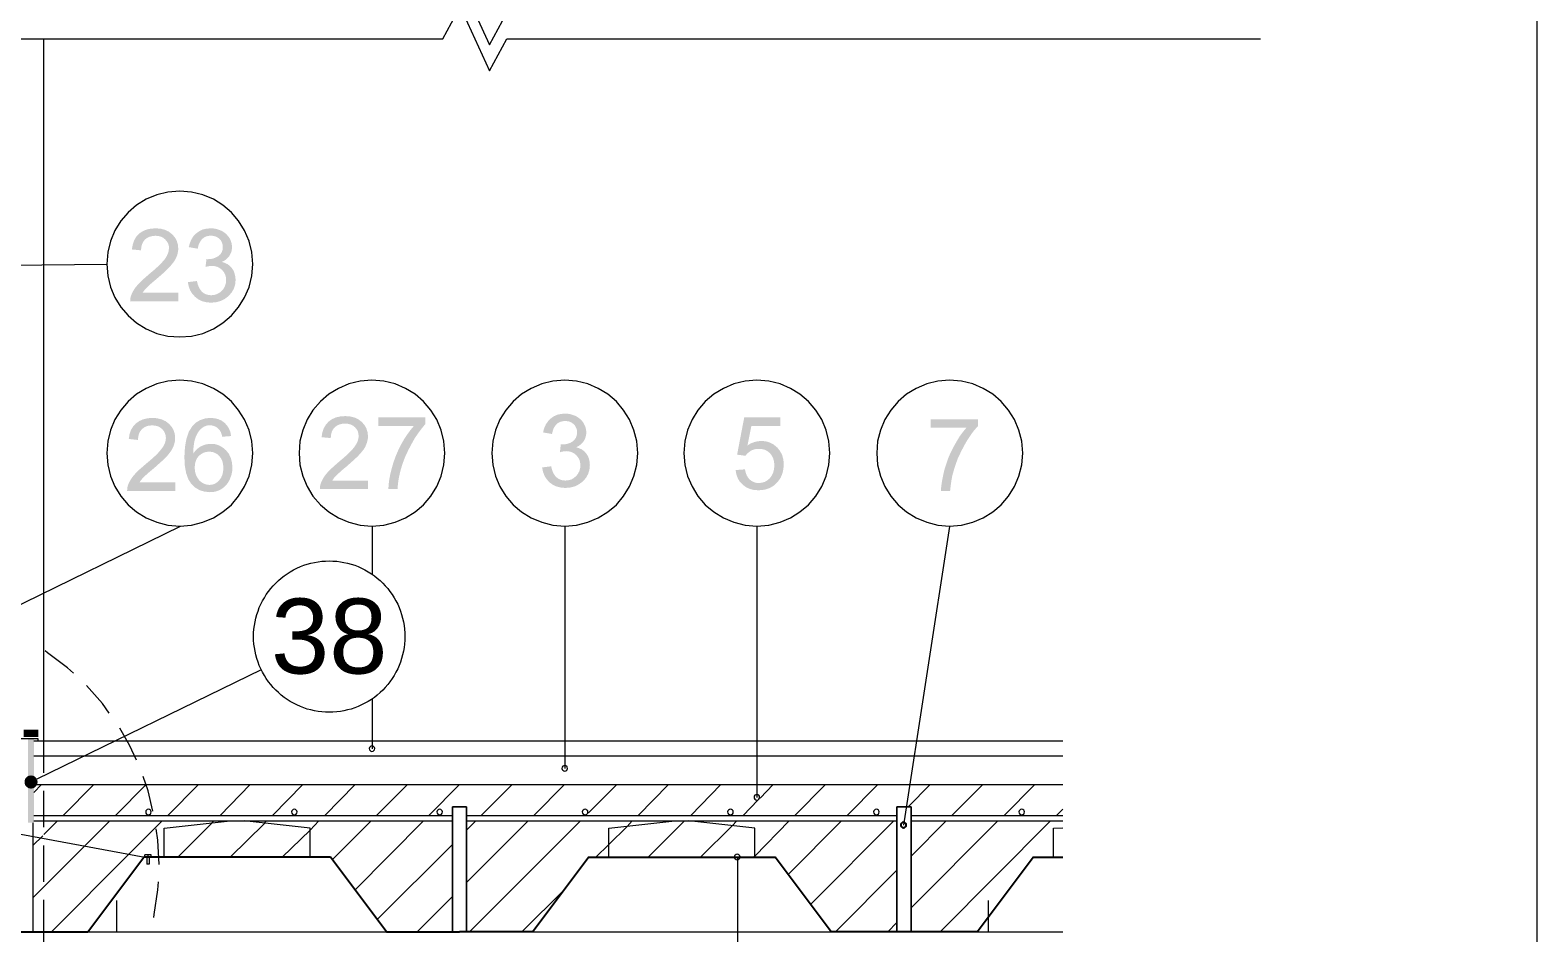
# Model space of a CAD drawing. Header units: millimetres. Extents: x 0 to 5940, y 0 to 8400.
# Drawn here: x 4904 to 5940, y 6661 to 7282 of the extents above; entities that cross this region are included whole.
import ezdxf

# ---------------------------------------------------------------- set-up
doc = ezdxf.new("R2010")
doc.units = ezdxf.units.MM
doc.header["$LTSCALE"] = 20
for name, color, linetype in [('0-MARCO-A3', 8, 'Continuous'), ('1-CORTE-LINEAS', 7, 'Continuous'), ('1-CORTE-RELLENOS', 9, 'Continuous'), ('3-TEXTOS', 7, 'Continuous')]:
    doc.layers.add(name, color=color, linetype=linetype)
doc.styles.add('ARIAL', font='arial.ttf')

msp = doc.modelspace()

# ---------------------------------------------------------------- hatches: boundary and pattern name
at = {"layer": '1-CORTE-RELLENOS'}
h = msp.add_hatch(color=7, dxfattribs=at)
h.dxf.hatch_style = 1
h.paths.add_polyline_path([(5006.2, 7101.4), (5006.2, 7095.5), (4973.1, 7095.5), (4973.2, 7096.6), (4973.3, 7097.7), (4973.5, 7098.7), (4973.9, 7099.8), (4974.6, 7101.5), (4975.5, 7103.1), (4976.6, 7104.8), (4977.9, 7106.4), (4979.4, 7108.1), (4981.3, 7109.9), (4983.5, 7111.9), (4985.9, 7114), (4989.7, 7117.2), (4992.8, 7120), (4995.2, 7122.5), (4997, 7124.6), (4998.2, 7126.5), (4999.1, 7128.4), (4999.6, 7130.2), (4999.8, 7132), (4999.7, 7133.7), (4999.2, 7135.3), (4998.3, 7136.8), (4997.2, 7138.1), (4995.8, 7139.2), (4994.2, 7140), (4992.4, 7140.5), (4990.4, 7140.6), (4988.3, 7140.4), (4986.4, 7139.9), (4984.7, 7139.1), (4983.3, 7138), (4982.1, 7136.5), (4981.3, 7134.8), (4980.8, 7132.8), (4980.6, 7130.6), (4974.3, 7131.2), (4974.9, 7134.6), (4975.9, 7137.5), (4977.3, 7139.9), (4979.2, 7142), (4981.5, 7143.6), (4984.2, 7144.8), (4987.2, 7145.5), (4990.6, 7145.7), (4994, 7145.5), (4997, 7144.7), (4999.6, 7143.5), (5001.9, 7141.7), (5003.8, 7139.6), (5005.1, 7137.3), (5005.9, 7134.7), (5006.2, 7131.8), (5006.1, 7130.3), (5005.8, 7128.8), (5005.5, 7127.4), (5004.9, 7125.9), (5004.2, 7124.4), (5003.3, 7122.9), (5002.1, 7121.4), (5000.8, 7119.8), (4999.2, 7118.1), (4997.1, 7116), (4994.5, 7113.7), (4991.4, 7111), (4988.9, 7108.9), (4986.8, 7107.1), (4985.3, 7105.7), (4984.3, 7104.7), (4983.5, 7103.9), (4982.9, 7103.1), (4982.2, 7102.2), (4981.7, 7101.4)])
h = msp.add_hatch(color=7, dxfattribs=at)
h.dxf.hatch_style = 1
h.paths.add_polyline_path([(5012.8, 7108.7), (5019, 7109.5), (5019.6, 7107.1), (5020.4, 7105.1), (5021.4, 7103.4), (5022.6, 7102), (5023.9, 7101), (5025.4, 7100.3), (5027, 7099.9), (5028.7, 7099.7), (5030.8, 7099.9), (5032.8, 7100.5), (5034.5, 7101.4), (5036.1, 7102.7), (5037.4, 7104.3), (5038.3, 7106.1), (5038.9, 7108), (5039.1, 7110.1), (5038.9, 7112.2), (5038.4, 7114), (5037.5, 7115.7), (5036.3, 7117.1), (5034.8, 7118.3), (5033.2, 7119.2), (5031.3, 7119.7), (5029.2, 7119.9), (5028.3, 7119.8), (5027.3, 7119.7), (5026.2, 7119.5), (5024.9, 7119.2), (5025.6, 7124.6), (5025.9, 7124.5), (5026.2, 7124.5), (5026.4, 7124.5), (5026.6, 7124.5), (5028.5, 7124.6), (5030.3, 7125), (5032, 7125.7), (5033.7, 7126.6), (5035, 7127.7), (5036, 7129.1), (5036.6, 7130.8), (5036.8, 7132.8), (5036.7, 7134.5), (5036.2, 7136), (5035.5, 7137.3), (5034.5, 7138.5), (5033.3, 7139.4), (5031.9, 7140.1), (5030.3, 7140.5), (5028.6, 7140.7), (5026.9, 7140.5), (5025.3, 7140.1), (5023.9, 7139.4), (5022.6, 7138.4), (5021.6, 7137.1), (5020.7, 7135.6), (5020, 7133.8), (5019.6, 7131.7), (5013.4, 7132.8), (5014.2, 7135.7), (5015.3, 7138.2), (5016.7, 7140.5), (5018.6, 7142.3), (5020.7, 7143.8), (5023, 7144.9), (5025.6, 7145.5), (5028.5, 7145.7), (5030.5, 7145.6), (5032.4, 7145.3), (5034.2, 7144.7), (5036, 7144), (5037.6, 7143), (5039, 7141.9), (5040.2, 7140.6), (5041.3, 7139.2), (5042.1, 7137.6), (5042.7, 7136), (5043, 7134.4), (5043.1, 7132.7), (5043, 7131.1), (5042.7, 7129.6), (5042.1, 7128.2), (5041.4, 7126.8), (5040.4, 7125.6), (5039.2, 7124.4), (5037.8, 7123.4), (5036.2, 7122.6), (5038.3, 7121.9), (5040.2, 7121), (5041.7, 7119.8), (5043.1, 7118.3), (5044.2, 7116.6), (5044.9, 7114.7), (5045.4, 7112.6), (5045.6, 7110.3), (5045.3, 7107.1), (5044.4, 7104.2), (5042.9, 7101.6), (5040.8, 7099.2), (5038.2, 7097.2), (5035.4, 7095.8), (5032.2, 7094.9), (5028.7, 7094.6), (5025.5, 7094.9), (5022.7, 7095.6), (5020.1, 7096.8), (5017.8, 7098.6), (5015.8, 7100.7), (5014.4, 7103), (5013.4, 7105.7)])
h = msp.add_hatch(color=7, dxfattribs=at)
h.dxf.hatch_style = 1
h.paths.add_polyline_path([(5004.1, 6971), (5004.1, 6965.1), (4971, 6965.1), (4971.1, 6966.2), (4971.2, 6967.3), (4971.4, 6968.3), (4971.7, 6969.4), (4972.5, 6971.1), (4973.4, 6972.8), (4974.5, 6974.4), (4975.8, 6976.1), (4977.3, 6977.7), (4979.2, 6979.6), (4981.4, 6981.5), (4983.8, 6983.6), (4987.6, 6986.8), (4990.7, 6989.6), (4993.1, 6992.1), (4994.8, 6994.2), (4996.1, 6996.1), (4997, 6998), (4997.5, 6999.8), (4997.7, 7001.6), (4997.5, 7003.3), (4997, 7005), (4996.2, 7006.4), (4995.1, 7007.7), (4993.7, 7008.8), (4992.1, 7009.6), (4990.3, 7010.1), (4988.3, 7010.2), (4986.2, 7010.1), (4984.3, 7009.6), (4982.6, 7008.7), (4981.2, 7007.6), (4980, 7006.1), (4979.2, 7004.4), (4978.7, 7002.5), (4978.5, 7000.2), (4972.2, 7000.9), (4972.7, 7004.2), (4973.7, 7007.1), (4975.2, 7009.5), (4977.1, 7011.6), (4979.4, 7013.2), (4982.1, 7014.4), (4985.1, 7015.1), (4988.5, 7015.4), (4991.8, 7015.1), (4994.9, 7014.3), (4997.5, 7013.1), (4999.8, 7011.3), (5001.7, 7009.2), (5003, 7006.9), (5003.8, 7004.3), (5004, 7001.5), (5004, 6999.9), (5003.7, 6998.5), (5003.3, 6997), (5002.8, 6995.5), (5002.1, 6994.1), (5001.2, 6992.6), (5000, 6991), (4998.7, 6989.4), (4997.1, 6987.7), (4994.9, 6985.6), (4992.3, 6983.3), (4989.3, 6980.6), (4986.7, 6978.5), (4984.7, 6976.7), (4983.2, 6975.4), (4982.2, 6974.3), (4981.4, 6973.5), (4980.7, 6972.7), (4980.1, 6971.9), (4979.6, 6971)])
h = msp.add_hatch(color=7, dxfattribs=at)
h.dxf.hatch_style = 1
h.paths.add_polyline_path([(5042, 7005.7), (5041, 7008.1), (5039.7, 7010.2), (5038, 7012), (5036, 7013.5), (5033.7, 7014.5), (5031.2, 7015.1), (5028.3, 7015.4), (5024.6, 7015), (5021.3, 7013.9), (5018.3, 7012.1), (5015.8, 7009.6), (5013.4, 7005.8), (5011.8, 7001), (5010.8, 6995.3), (5010.4, 6988.5), (5010.7, 6982.5), (5011.6, 6977.4), (5013.1, 6973.2), (5015.2, 6969.9), (5017.8, 6967.5), (5020.8, 6965.7), (5024.1, 6964.7), (5027.8, 6964.3), (5030, 6964.4), (5032, 6964.8), (5034, 6965.5), (5035.8, 6966.4), (5037.5, 6967.6), (5039, 6969), (5040.3, 6970.7), (5041.4, 6972.6), (5042.2, 6974.7), (5042.9, 6976.8), (5043.3, 6979), (5043.4, 6981.3), (5043.1, 6984.8), (5042.3, 6987.8), (5041, 6990.6), (5039.1, 6993), (5036.8, 6995), (5034.3, 6996.4), (5031.6, 6997.3), (5028.7, 6997.5), (5026.9, 6997.4), (5025.2, 6997.1), (5023.6, 6996.6), (5021.9, 6995.9), (5020.4, 6995), (5019, 6993.8), (5017.7, 6992.5), (5016.5, 6990.9), (5016.6, 6994.5), (5017, 6997.6), (5017.5, 7000.2), (5018.3, 7002.5), (5019.2, 7004.4), (5020.2, 7006), (5021.4, 7007.5), (5022.8, 7008.6), (5024, 7009.4), (5025.2, 7009.9), (5026.5, 7010.2), (5028, 7010.3), (5029.7, 7010.1), (5031.3, 7009.6), (5032.8, 7008.8), (5034.1, 7007.6), (5034.8, 7006.7), (5035.5, 7005.5), (5036, 7004.1), (5036.4, 7002.4), (5042.5, 7002.9)])
h.paths.add_polyline_path([(5017.7, 6983.6), (5018.2, 6985.7), (5019.1, 6987.6), (5020.3, 6989.2), (5021.9, 6990.5), (5023.6, 6991.4), (5025.4, 6992), (5027.4, 6992.1), (5029.4, 6992), (5031.2, 6991.4), (5032.9, 6990.5), (5034.4, 6989.2), (5035.6, 6987.5), (5036.5, 6985.6), (5037, 6983.5), (5037.2, 6981), (5037, 6978.4), (5036.5, 6976.2), (5035.6, 6974.2), (5034.4, 6972.5), (5032.9, 6971.1), (5031.3, 6970.1), (5029.5, 6969.5), (5027.7, 6969.3), (5026.3, 6969.4), (5025, 6969.7), (5023.8, 6970.2), (5022.6, 6970.8), (5021.4, 6971.7), (5020.4, 6972.7), (5019.6, 6973.9), (5018.8, 6975.2), (5018.2, 6976.7), (5017.8, 6978.2), (5017.6, 6979.8), (5017.5, 6981.3)])
h = msp.add_hatch(color=7, dxfattribs=at)
h.dxf.hatch_style = 1
h.paths.add_polyline_path([(5136.6, 6972.3), (5136.6, 6966.4), (5103.5, 6966.4), (5103.6, 6967.5), (5103.7, 6968.6), (5103.9, 6969.6), (5104.3, 6970.7), (5105, 6972.3), (5105.9, 6974), (5107, 6975.7), (5108.3, 6977.3), (5109.8, 6979), (5111.7, 6980.8), (5113.9, 6982.8), (5116.3, 6984.9), (5120.1, 6988.1), (5123.2, 6990.9), (5125.6, 6993.3), (5127.3, 6995.5), (5128.6, 6997.4), (5129.5, 6999.3), (5130, 7001.1), (5130.2, 7002.8), (5130, 7004.6), (5129.6, 7006.2), (5128.7, 7007.7), (5127.6, 7009), (5126.2, 7010.1), (5124.6, 7010.9), (5122.8, 7011.3), (5120.8, 7011.5), (5118.7, 7011.3), (5116.8, 7010.8), (5115.1, 7010), (5113.7, 7008.8), (5112.5, 7007.4), (5111.7, 7005.7), (5111.2, 7003.7), (5111, 7001.5), (5104.7, 7002.1), (5105.2, 7005.4), (5106.2, 7008.3), (5107.7, 7010.8), (5109.6, 7012.9), (5111.9, 7014.5), (5114.6, 7015.7), (5117.6, 7016.4), (5121, 7016.6), (5124.3, 7016.4), (5127.4, 7015.6), (5130, 7014.4), (5132.3, 7012.6), (5134.2, 7010.5), (5135.5, 7008.1), (5136.3, 7005.6), (5136.6, 7002.7), (5136.5, 7001.2), (5136.2, 6999.7), (5135.8, 6998.2), (5135.3, 6996.8), (5134.6, 6995.3), (5133.7, 6993.8), (5132.5, 6992.3), (5131.2, 6990.7), (5129.6, 6989), (5127.4, 6986.9), (5124.8, 6984.6), (5121.8, 6981.9), (5119.2, 6979.8), (5117.2, 6978), (5115.7, 6976.6), (5114.7, 6975.6), (5113.9, 6974.8), (5113.2, 6974), (5112.6, 6973.1), (5112.1, 6972.3)])
h = msp.add_hatch(color=7, dxfattribs=at)
h.dxf.hatch_style = 1
h.paths.add_polyline_path([(5143.6, 7009.8), (5143.6, 7015.7), (5175.9, 7015.7), (5175.9, 7011), (5173.6, 7008.2), (5171.2, 7005), (5168.8, 7001.5), (5166.5, 6997.4), (5164.3, 6993.2), (5162.3, 6988.9), (5160.6, 6984.6), (5159.2, 6980.1), (5158.4, 6976.9), (5157.7, 6973.6), (5157.2, 6970.1), (5156.9, 6966.4), (5150.6, 6966.4), (5150.8, 6969.5), (5151.2, 6972.9), (5151.9, 6976.6), (5152.9, 6980.6), (5154.1, 6984.8), (5155.6, 6988.9), (5157.3, 6992.9), (5159.2, 6996.8), (5161.3, 7000.5), (5163.5, 7003.9), (5165.8, 7007), (5168.1, 7009.8)])
h = msp.add_hatch(color=7, dxfattribs=at)
h.dxf.hatch_style = 1
h.paths.add_polyline_path([(5256.3, 6981.3), (5262.5, 6982.1), (5263.1, 6979.7), (5263.9, 6977.6), (5264.9, 6975.9), (5266.1, 6974.6), (5267.4, 6973.6), (5268.9, 6972.9), (5270.5, 6972.4), (5272.3, 6972.3), (5274.4, 6972.5), (5276.3, 6973), (5278, 6974), (5279.6, 6975.3), (5280.9, 6976.9), (5281.8, 6978.6), (5282.4, 6980.6), (5282.6, 6982.7), (5282.4, 6984.7), (5281.9, 6986.6), (5281, 6988.2), (5279.8, 6989.7), (5278.3, 6990.9), (5276.7, 6991.8), (5274.8, 6992.3), (5272.8, 6992.5), (5271.9, 6992.4), (5270.8, 6992.3), (5269.7, 6992.1), (5268.5, 6991.7), (5269.1, 6997.1), (5269.4, 6997.1), (5269.7, 6997.1), (5269.9, 6997.1), (5270.1, 6997.1), (5272, 6997.2), (5273.8, 6997.6), (5275.6, 6998.2), (5277.2, 6999.1), (5278.5, 7000.3), (5279.5, 7001.7), (5280.1, 7003.4), (5280.3, 7005.4), (5280.2, 7007), (5279.7, 7008.5), (5279, 7009.9), (5278, 7011), (5276.8, 7012), (5275.4, 7012.7), (5273.9, 7013.1), (5272.2, 7013.2), (5270.4, 7013.1), (5268.9, 7012.7), (5267.4, 7012), (5266.1, 7011), (5265.1, 7009.7), (5264.2, 7008.2), (5263.6, 7006.4), (5263.1, 7004.3), (5256.9, 7005.4), (5257.7, 7008.3), (5258.8, 7010.8), (5260.3, 7013), (5262.1, 7014.9), (5264.2, 7016.4), (5266.6, 7017.5), (5269.2, 7018.1), (5272, 7018.3), (5274, 7018.2), (5275.9, 7017.9), (5277.7, 7017.3), (5279.5, 7016.6), (5281.1, 7015.6), (5282.5, 7014.5), (5283.8, 7013.2), (5284.8, 7011.8), (5285.6, 7010.2), (5286.2, 7008.6), (5286.5, 7007), (5286.7, 7005.3), (5286.5, 7003.7), (5286.2, 7002.2), (5285.7, 7000.8), (5284.9, 6999.4), (5283.9, 6998.2), (5282.7, 6997), (5281.3, 6996), (5279.8, 6995.2), (5281.8, 6994.5), (5283.7, 6993.6), (5285.3, 6992.4), (5286.6, 6990.9), (5287.7, 6989.2), (5288.5, 6987.3), (5288.9, 6985.2), (5289.1, 6982.9), (5288.8, 6979.7), (5287.9, 6976.8), (5286.4, 6974.1), (5284.3, 6971.7), (5281.7, 6969.8), (5278.9, 6968.3), (5275.7, 6967.5), (5272.2, 6967.2), (5269.1, 6967.5), (5266.2, 6968.2), (5263.6, 6969.4), (5261.3, 6971.1), (5259.4, 6973.2), (5257.9, 6975.6), (5256.9, 6978.3)])
h = msp.add_hatch(color=7, dxfattribs=at)
h.dxf.hatch_style = 1
h.paths.add_polyline_path([(5389.3, 6979.5), (5395.7, 6980), (5396.2, 6977.8), (5396.9, 6975.9), (5397.8, 6974.3), (5399, 6973), (5400.4, 6971.9), (5401.9, 6971.2), (5403.5, 6970.7), (5405.3, 6970.6), (5407.4, 6970.8), (5409.4, 6971.4), (5411.2, 6972.5), (5412.8, 6973.9), (5414.1, 6975.7), (5415.1, 6977.8), (5415.7, 6980.2), (5415.9, 6982.8), (5415.7, 6985.3), (5415.1, 6987.5), (5414.2, 6989.4), (5412.9, 6991.1), (5411.3, 6992.4), (5409.5, 6993.4), (5407.5, 6993.9), (5405.2, 6994.1), (5403.7, 6994), (5402.4, 6993.8), (5401.1, 6993.4), (5399.8, 6992.8), (5398.7, 6992), (5397.7, 6991.2), (5396.8, 6990.3), (5396.1, 6989.3), (5390.3, 6990.1), (5395.2, 7015.7), (5420, 7015.7), (5420, 7009.8), (5400.1, 7009.8), (5397.4, 6996.4), (5399.6, 6997.8), (5402, 6998.7), (5404.4, 6999.3), (5406.8, 6999.5), (5410, 6999.3), (5412.9, 6998.4), (5415.5, 6997), (5417.9, 6995), (5419.8, 6992.6), (5421.3, 6989.8), (5422.1, 6986.7), (5422.4, 6983.3), (5422.1, 6980.1), (5421.4, 6977), (5420.2, 6974.2), (5418.4, 6971.6), (5415.8, 6969), (5412.7, 6967.1), (5409.2, 6966), (5405.3, 6965.6), (5402, 6965.8), (5399.1, 6966.5), (5396.5, 6967.7), (5394.2, 6969.4), (5392.2, 6971.4), (5390.8, 6973.8), (5389.8, 6976.5)])
h = msp.add_hatch(color=7, dxfattribs=at)
h.dxf.hatch_style = 1
h.paths.add_polyline_path([(5523.4, 7008.6), (5523.4, 7014.5), (5555.8, 7014.5), (5555.8, 7009.7), (5553.4, 7007), (5551, 7003.8), (5548.6, 7000.2), (5546.3, 6996.2), (5544.1, 6991.9), (5542.1, 6987.7), (5540.5, 6983.3), (5539.1, 6978.9), (5538.2, 6975.6), (5537.6, 6972.3), (5537.1, 6968.8), (5536.7, 6965.1), (5530.4, 6965.1), (5530.6, 6968.2), (5531.1, 6971.6), (5531.8, 6975.3), (5532.7, 6979.4), (5534, 6983.5), (5535.4, 6987.6), (5537.1, 6991.6), (5539.1, 6995.5), (5541.2, 6999.2), (5543.3, 7002.7), (5545.6, 7005.8), (5547.9, 7008.6)])
h = msp.add_hatch(color=7, dxfattribs=at)
h.dxf.hatch_style = 1
h.paths.add_polyline_path([(4900, 6801), (4910, 6801), (4910, 6796), (4900, 6796)])
h = msp.add_hatch(color=7, dxfattribs=at)
h.dxf.hatch_style = 1
h.paths.add_polyline_path([(4907, 6794.5), (4903, 6794.5), (4903, 6769), (4903.2, 6769.2), (4904.1, 6769.4), (4905, 6769.5), (4905.9, 6769.4), (4906.7, 6769.2), (4907, 6769)])
h = msp.add_hatch(color=7, dxfattribs=at)
h.dxf.hatch_style = 1
h.paths.add_polyline_path([(4909.5, 6765), (4909.4, 6764.1), (4909.1, 6763.3), (4908.7, 6762.5), (4908.2, 6761.8), (4907.5, 6761.3), (4906.7, 6760.8), (4905.9, 6760.6), (4905, 6760.5), (4904.1, 6760.6), (4903.2, 6760.8), (4902.5, 6761.3), (4901.8, 6761.8), (4901.2, 6762.5), (4900.8, 6763.3), (4900.6, 6764.1), (4900.5, 6765), (4900.6, 6765.9), (4900.8, 6766.7), (4901.2, 6767.5), (4901.8, 6768.2), (4902.5, 6768.8), (4903.2, 6769.2), (4904.1, 6769.4), (4905, 6769.5), (4905.9, 6769.4), (4906.7, 6769.2), (4907.5, 6768.8), (4908.2, 6768.2), (4908.7, 6767.5), (4909.1, 6766.7), (4909.4, 6765.9)])
h = msp.add_hatch(color=7, dxfattribs=at)
h.dxf.hatch_style = 1
h.paths.add_polyline_path([(4903, 6737), (4907, 6737), (4907, 6761), (4906.7, 6760.8), (4905.9, 6760.6), (4905, 6760.5), (4904.1, 6760.6), (4903.2, 6760.8), (4903, 6761)])

# ---------------------------------------------------------------- linework, layer by layer
at = {"layer": '0-MARCO-A3', "lineweight": 0}
msp.add_lwpolyline([(0, 8400), (5940, 8400), (5940, 0), (0, 0)], close=True, dxfattribs=at)
at = {"layer": '1-CORTE-LINEAS', "color": 7, "lineweight": 9}
for p, q in [((4913.9, 6771.3), (4913.9, 7276)), ((4713.7, 6763.2), (4983.3, 6713.3)), ((4913.9, 6734), (4913.9, 6759)), ((4907, 6742), (5194.6, 6742)), ((5204.3, 6742), (5500.2, 6742)), ((5510, 6742), (5614.1, 6742)), ((4907, 6738.2), (5194.6, 6738.2)), ((5204.3, 6738.2), (5500.2, 6738.2)), ((5510, 6738.2), (5614.1, 6738.2)), ((4913.9, 6696.3), (4913.9, 6721.3)), ((4983.3, 6713.3), (4983.3, 6714.9)), ((4984.6, 6713.3), (4984.6, 6708.6)), ((4985.4, 6713.3), (4985.4, 6714.9)), ((4913.9, 6662), (4913.9, 6684.1)), ((4913.9, 6179), (4913.9, 6662))]:
    msp.add_line(p, q, dxfattribs=at)
at = {"layer": '1-CORTE-LINEAS', "color": 7, "lineweight": 15}
for p, q in [((4957.5, 7120.9), (4889.8, 7120.1)), ((5007.5, 6940.6), (4889.4, 6883)), ((5139.5, 6940.6), (5139.5, 6907.8)), ((5272, 6940.6), (5272, 6774.2)), ((5404.1, 6754.3), (5404.1, 6940.6)), ((5504.9, 6735.3), (5536.6, 6940.6)), ((5139.5, 6822.3), (5139.5, 6787.8)), ((4907, 6793.3), (5614.1, 6793.3)), ((4907, 6783.1), (5614.1, 6783.1)), ((4909.1, 6763.2), (5614.1, 6763.2)), ((4906.3, 6737), (4906.3, 6662)), ((5390.6, 6713.3), (5390.6, 6369.9)), ((4964, 6662.5), (4964, 6683.5)), ((5563, 6662.5), (5563, 6683.5)), ((4913.9, 6662), (5614.1, 6662))]:
    msp.add_line(p, q, dxfattribs=at)
at = {"layer": '1-CORTE-LINEAS', "color": 7, "lineweight": 13}
msp.add_line((5063.2, 6842.2), (4909, 6767), dxfattribs=at)
at = {"layer": '1-CORTE-LINEAS', "color": 7, "lineweight": 5}
for p, q in [((4907, 6757.8), (4912.2, 6763.2)), ((4927, 6742), (4948.2, 6763.2)), ((4963, 6742), (4984.2, 6763.2)), ((4999, 6742), (5020.2, 6763.2)), ((5035, 6742), (5055.7, 6763.2)), ((5071, 6742), (5091.7, 6763.2)), ((5106.9, 6742), (5127.7, 6763.2)), ((5142.5, 6742), (5163.7, 6763.2)), ((5178.5, 6742), (5199.6, 6763.2)), ((5214.5, 6742), (5235.6, 6763.2)), ((5250.5, 6742), (5271.6, 6763.2)), ((5288.1, 6743.7), (5307.6, 6763.2)), ((5322.4, 6742), (5343.2, 6763.2)), ((5358.4, 6742), (5379.2, 6763.2)), ((5406.2, 6753.9), (5415.1, 6763.2)), ((5429.9, 6742), (5451.1, 6763.2)), ((5465.9, 6742), (5487.1, 6763.2)), ((5507.8, 6748), (5523.1, 6763.2)), ((5537.9, 6742), (5559.1, 6763.2)), ((5573.9, 6742), (5595, 6763.2)), ((5394.4, 6742), (5404.5, 6752.6)), ((5609.9, 6742), (5614.1, 6746.3)), ((4906.3, 6685.3), (4959.2, 6738.2)), ((4913.9, 6728.9), (4923.2, 6738.2)), ((4972.3, 6715.4), (4995.2, 6738.2)), ((5005.8, 6713.3), (5029.5, 6737)), ((5029.5, 6737), (5030.7, 6738.2)), ((5041.8, 6713.3), (5065.5, 6736.5)), ((5065.5, 6736.5), (5066.7, 6738.2)), ((5077.7, 6713.3), (5096.8, 6731.9)), ((5096.8, 6731.9), (5102.7, 6738.2)), ((5112, 6711.6), (5138.7, 6738.2)), ((5127.7, 6690.8), (5174.7, 6738.2)), ((5204.3, 6731.9), (5210.7, 6738.2)), ((5204.3, 6695.9), (5246.6, 6738.2)), ((5206.4, 6662), (5282.6, 6738.2)), ((5329.2, 6713.3), (5354.2, 6738.2)), ((5365.2, 6713.3), (5386.8, 6734.8)), ((5386.8, 6734.8), (5390.1, 6738.2)), ((5402.4, 6714.1), (5426.1, 6738.2)), ((5425.3, 6701.4), (5462.1, 6738.2)), ((5441, 6681.1), (5498.1, 6738.2)), ((5510, 6714.1), (5534.1, 6738.2)), ((5510, 6678.5), (5569.6, 6738.2)), ((5529.9, 6662), (5605.6, 6738.2)), ((4906.3, 6721.3), (4913.1, 6728.1)), ((5142.9, 6670.5), (5194.6, 6722.1)), ((4919, 6662), (4972.3, 6715.4)), ((5401.2, 6713.3), (5402.4, 6714.1)), ((5457.9, 6662), (5500.2, 6704.4)), ((5242.4, 6662), (5271.6, 6691.2)), ((5170.4, 6662), (5194.6, 6686.2)), ((5493.9, 6662), (5500.2, 6668.4))]:
    msp.add_line(p, q, dxfattribs=at)
at = {"layer": '1-CORTE-LINEAS', "color": 7, "lineweight": 25}
for p, q in [((5110.8, 6713.3), (4982.5, 6713.3)), ((5149.3, 6662), (5110.8, 6713.3)), ((5149.3, 6662), (5199.6, 6662)), ((5249.6, 6662), (5199.6, 6662)), ((5555.2, 6662), (5505.3, 6662))]:
    msp.add_line(p, q, dxfattribs=at)
at = {"layer": '1-CORTE-LINEAS', "color": 7, "lineweight": 13}
for points in [[(5144.2, 7294), (5188, 7294), (5200, 7316), (5220, 7272), (5232, 7294), (5750, 7294)], [(4620, 7276), (5188, 7276), (5200, 7298), (5220, 7254), (5232, 7276), (5750, 7276)], [(5162, 6865), (5161.9, 6862.5), (5161.7, 6859.9), (5161.4, 6857.4), (5161, 6854.9), (5160.4, 6852.4), (5159.7, 6849.9), (5158.9, 6847.5), (5158, 6845.1), (5157, 6842.8), (5155.8, 6840.5), (5154.6, 6838.3), (5153.2, 6836.1), (5151.7, 6834), (5150.2, 6832), (5148.5, 6830.1), (5146.7, 6828.2), (5144.9, 6826.5), (5143, 6824.8), (5141, 6823.2), (5138.9, 6821.8), (5136.7, 6820.4), (5134.5, 6819.2), (5132.2, 6818), (5129.9, 6817), (5127.5, 6816), (5125.1, 6815.2), (5122.6, 6814.6), (5120.1, 6814), (5117.6, 6813.6), (5115.1, 6813.3), (5112.5, 6813.1), (5110, 6813), (5107.4, 6813.1), (5104.9, 6813.3), (5102.3, 6813.6), (5099.8, 6814), (5097.3, 6814.6), (5094.9, 6815.2), (5092.5, 6816), (5090.1, 6817), (5087.7, 6818), (5085.5, 6819.2), (5083.2, 6820.4), (5081.1, 6821.8), (5079, 6823.2), (5077, 6824.8), (5075.1, 6826.5), (5073.2, 6828.2), (5071.4, 6830.1), (5069.8, 6832), (5068.2, 6834), (5066.7, 6836.1), (5065.4, 6838.3), (5064.1, 6840.5), (5063, 6842.8), (5061.9, 6845.1), (5061, 6847.5), (5060.2, 6849.9), (5059.5, 6852.4), (5059, 6854.9), (5058.5, 6857.4), (5058.2, 6859.9), (5058, 6862.5), (5058, 6865), (5058, 6867.6), (5058.2, 6870.1), (5058.5, 6872.6), (5059, 6875.2), (5059.5, 6877.6), (5060.2, 6880.1), (5061, 6882.5), (5061.9, 6884.9), (5063, 6887.2), (5064.1, 6889.5), (5065.4, 6891.7), (5066.7, 6893.9), (5068.2, 6896), (5069.8, 6898), (5071.4, 6899.9), (5073.2, 6901.8), (5075.1, 6903.5), (5077, 6905.2), (5079, 6906.8), (5081.1, 6908.2), (5083.2, 6909.6), (5085.5, 6910.9), (5087.7, 6912), (5090.1, 6913.1), (5092.5, 6914), (5094.9, 6914.8), (5097.3, 6915.5), (5099.8, 6916), (5102.3, 6916.4), (5104.9, 6916.8), (5107.4, 6916.9), (5110, 6917), (5112.5, 6916.9), (5115.1, 6916.8), (5117.6, 6916.4), (5120.1, 6916), (5122.6, 6915.5), (5125.1, 6914.8), (5127.5, 6914), (5129.9, 6913.1), (5132.2, 6912), (5134.5, 6910.9), (5136.7, 6909.6), (5138.9, 6908.2), (5141, 6906.8), (5143, 6905.2), (5144.9, 6903.5), (5146.7, 6901.8), (5148.5, 6899.9), (5150.2, 6898), (5151.7, 6896), (5153.2, 6893.9), (5154.6, 6891.7), (5155.8, 6889.5), (5157, 6887.2), (5158, 6884.9), (5158.9, 6882.5), (5159.7, 6880.1), (5160.4, 6877.6), (5161, 6875.2), (5161.4, 6872.6), (5161.7, 6870.1), (5161.9, 6867.6), (5162, 6865)]]:
    msp.add_lwpolyline(points, dxfattribs=at)
at = {"layer": '1-CORTE-LINEAS', "color": 7, "lineweight": 9}
for points in [[(5057.4, 7121.1), (5056.8, 7129.3), (5054.9, 7137), (5051.8, 7144.2), (5047.7, 7150.8), (5042.7, 7156.6), (5036.9, 7161.6), (5030.3, 7165.7), (5023.1, 7168.7), (5015.4, 7170.6), (5007.2, 7171.3), (4999.1, 7170.6), (4991.4, 7168.7), (4984.2, 7165.7), (4977.6, 7161.6), (4971.8, 7156.6), (4966.8, 7150.8), (4962.7, 7144.2), (4959.6, 7137), (4957.7, 7129.3), (4957.1, 7121.1), (4957.7, 7113), (4959.6, 7105.3), (4962.7, 7098.1), (4966.8, 7091.5), (4971.8, 7085.7), (4977.6, 7080.7), (4984.2, 7076.6), (4991.4, 7073.5), (4999.1, 7071.6), (5007.2, 7071), (5015.4, 7071.6), (5023.1, 7073.5), (5030.3, 7076.6), (5036.9, 7080.7), (5042.7, 7085.7), (5047.7, 7091.5), (5051.8, 7098.1), (5054.9, 7105.3), (5056.8, 7113), (5057.4, 7121.1)], [(5057.4, 6991.2), (5056.8, 6999.3), (5054.9, 7007), (5051.8, 7014.2), (5047.7, 7020.8), (5042.7, 7026.6), (5036.9, 7031.7), (5030.3, 7035.7), (5023.1, 7038.8), (5015.4, 7040.7), (5007.2, 7041.3), (4999.1, 7040.7), (4991.4, 7038.8), (4984.2, 7035.7), (4977.6, 7031.7), (4971.8, 7026.6), (4966.8, 7020.8), (4962.7, 7014.2), (4959.6, 7007), (4957.7, 6999.3), (4957.1, 6991.2), (4957.7, 6983), (4959.6, 6975.3), (4962.7, 6968.1), (4966.8, 6961.5), (4971.8, 6955.7), (4977.6, 6950.7), (4984.2, 6946.6), (4991.4, 6943.6), (4999.1, 6941.7), (5007.2, 6941), (5015.4, 6941.7), (5023.1, 6943.6), (5030.3, 6946.6), (5036.9, 6950.7), (5042.7, 6955.7), (5047.7, 6961.5), (5051.8, 6968.1), (5054.9, 6975.3), (5056.8, 6983), (5057.4, 6991.2)], [(5189.5, 6991.2), (5188.8, 6999.3), (5186.9, 7007), (5183.9, 7014.2), (5179.8, 7020.8), (5174.8, 7026.6), (5169, 7031.7), (5162.4, 7035.7), (5155.2, 7038.8), (5147.5, 7040.7), (5139.3, 7041.3), (5131.2, 7040.7), (5123.5, 7038.8), (5116.3, 7035.7), (5109.7, 7031.7), (5103.9, 7026.6), (5098.8, 7020.8), (5094.8, 7014.2), (5091.7, 7007), (5089.8, 6999.3), (5089.2, 6991.2), (5089.8, 6983), (5091.7, 6975.3), (5094.8, 6968.1), (5098.8, 6961.5), (5103.9, 6955.7), (5109.7, 6950.7), (5116.3, 6946.6), (5123.5, 6943.6), (5131.2, 6941.7), (5139.3, 6941), (5147.5, 6941.7), (5155.2, 6943.6), (5162.4, 6946.6), (5169, 6950.7), (5174.8, 6955.7), (5179.8, 6961.5), (5183.9, 6968.1), (5186.9, 6975.3), (5188.8, 6983), (5189.5, 6991.2)], [(5322, 6991.2), (5321.3, 6999.3), (5319.4, 7007), (5316.4, 7014.2), (5312.3, 7020.8), (5307.3, 7026.6), (5301.5, 7031.7), (5294.9, 7035.7), (5287.7, 7038.8), (5280, 7040.7), (5271.8, 7041.3), (5263.7, 7040.7), (5256, 7038.8), (5248.8, 7035.7), (5242.2, 7031.7), (5236.4, 7026.6), (5231.3, 7020.8), (5227.3, 7014.2), (5224.2, 7007), (5222.3, 6999.3), (5221.7, 6991.2), (5222.3, 6983), (5224.2, 6975.3), (5227.3, 6968.1), (5231.3, 6961.5), (5236.4, 6955.7), (5242.2, 6950.7), (5248.8, 6946.6), (5256, 6943.6), (5263.7, 6941.7), (5271.8, 6941), (5280, 6941.7), (5287.7, 6943.6), (5294.9, 6946.6), (5301.5, 6950.7), (5307.3, 6955.7), (5312.3, 6961.5), (5316.4, 6968.1), (5319.4, 6975.3), (5321.3, 6983), (5322, 6991.2)], [(5454.1, 6991.2), (5453.4, 6999.3), (5451.5, 7007), (5448.5, 7014.2), (5444.4, 7020.8), (5439.4, 7026.6), (5433.5, 7031.7), (5427, 7035.7), (5419.8, 7038.8), (5412, 7040.7), (5403.9, 7041.3), (5395.8, 7040.7), (5388.1, 7038.8), (5380.9, 7035.7), (5374.3, 7031.7), (5368.4, 7026.6), (5363.4, 7020.8), (5359.3, 7014.2), (5356.3, 7007), (5354.4, 6999.3), (5353.7, 6991.2), (5354.4, 6983), (5356.3, 6975.3), (5359.3, 6968.1), (5363.4, 6961.5), (5368.4, 6955.7), (5374.3, 6950.7), (5380.9, 6946.6), (5388.1, 6943.6), (5395.8, 6941.7), (5403.9, 6941), (5412, 6941.7), (5419.8, 6943.6), (5427, 6946.6), (5433.5, 6950.7), (5439.4, 6955.7), (5444.4, 6961.5), (5448.5, 6968.1), (5451.5, 6975.3), (5453.4, 6983), (5454.1, 6991.2)], [(5586.6, 6991.2), (5585.9, 6999.3), (5584, 7007), (5581, 7014.2), (5576.9, 7020.8), (5571.9, 7026.6), (5566, 7031.7), (5559.5, 7035.7), (5552.3, 7038.8), (5544.5, 7040.7), (5536.4, 7041.3), (5528.3, 7040.7), (5520.6, 7038.8), (5513.4, 7035.7), (5506.8, 7031.7), (5500.9, 7026.6), (5495.9, 7020.8), (5491.9, 7014.2), (5488.8, 7007), (5486.9, 6999.3), (5486.3, 6991.2), (5486.9, 6983), (5488.8, 6975.3), (5491.9, 6968.1), (5495.9, 6961.5), (5500.9, 6955.7), (5506.8, 6950.7), (5513.4, 6946.6), (5520.6, 6943.6), (5528.3, 6941.7), (5536.4, 6941), (5544.5, 6941.7), (5552.3, 6943.6), (5559.5, 6946.6), (5566, 6950.7), (5571.9, 6955.7), (5576.9, 6961.5), (5581, 6968.1), (5584, 6975.3), (5585.9, 6983), (5586.6, 6991.2)], [(4987.6, 6744.4), (4987.4, 6745.1), (4987, 6745.7), (4986.4, 6746.1), (4985.7, 6746.3), (4984.9, 6746.1), (4984.3, 6745.7), (4983.9, 6745.1), (4983.8, 6744.4), (4983.9, 6743.6), (4984.3, 6743), (4984.9, 6742.6), (4985.7, 6742.5), (4986.4, 6742.6), (4987, 6743), (4987.4, 6743.6), (4987.6, 6744.4)], [(5087.9, 6744.4), (5087.7, 6745.1), (5087.3, 6745.7), (5086.7, 6746.1), (5086, 6746.3), (5085.2, 6746.1), (5084.6, 6745.7), (5084.2, 6745.1), (5084.1, 6744.4), (5084.2, 6743.6), (5084.6, 6743), (5085.2, 6742.6), (5086, 6742.5), (5086.7, 6742.6), (5087.3, 6743), (5087.7, 6743.6), (5087.9, 6744.4)], [(5187.8, 6744.4), (5187.6, 6745.1), (5187.2, 6745.7), (5186.6, 6746.1), (5185.9, 6746.3), (5185.2, 6746.1), (5184.6, 6745.7), (5184.1, 6745.1), (5184, 6744.4), (5184.1, 6743.6), (5184.6, 6743), (5185.2, 6742.6), (5185.9, 6742.5), (5186.6, 6742.6), (5187.2, 6743), (5187.6, 6743.6), (5187.8, 6744.4)], [(5287.7, 6744.4), (5287.6, 6745.1), (5287.1, 6745.7), (5286.5, 6746.1), (5285.8, 6746.3), (5285.1, 6746.1), (5284.5, 6745.7), (5284, 6745.1), (5283.9, 6744.4), (5284, 6743.6), (5284.5, 6743), (5285.1, 6742.6), (5285.8, 6742.5), (5286.5, 6742.6), (5287.1, 6743), (5287.6, 6743.6), (5287.7, 6744.4)], [(5387.6, 6744.4), (5387.5, 6745.1), (5387.1, 6745.7), (5386.4, 6746.1), (5385.7, 6746.3), (5385, 6746.1), (5384.4, 6745.7), (5384, 6745.1), (5383.8, 6744.4), (5384, 6743.6), (5384.4, 6743), (5385, 6742.6), (5385.7, 6742.5), (5386.4, 6742.6), (5387.1, 6743), (5387.5, 6743.6), (5387.6, 6744.4)], [(5487.9, 6744.4), (5487.8, 6745.1), (5487.4, 6745.7), (5486.8, 6746.1), (5486, 6746.3), (5485.3, 6746.1), (5484.7, 6745.7), (5484.3, 6745.1), (5484.1, 6744.4), (5484.3, 6743.6), (5484.7, 6743), (5485.3, 6742.6), (5486, 6742.5), (5486.8, 6742.6), (5487.4, 6743), (5487.8, 6743.6), (5487.9, 6744.4)], [(5587.9, 6744.4), (5587.7, 6745.1), (5587.3, 6745.7), (5586.7, 6746.1), (5585.9, 6746.3), (5585.2, 6746.1), (5584.6, 6745.7), (5584.2, 6745.1), (5584, 6744.4), (5584.2, 6743.6), (5584.6, 6743), (5585.2, 6742.6), (5585.9, 6742.5), (5586.7, 6742.6), (5587.3, 6743), (5587.7, 6743.6), (5587.9, 6744.4)], [(4996.5, 6713.3), (4996.5, 6733.2), (5041.8, 6738.2)], [(5096.8, 6713.3), (5096.8, 6733.2), (5051.5, 6738.2)], [(5302.1, 6713.3), (5302.1, 6733.2), (5347.4, 6738.2)], [(5402.4, 6713.3), (5402.4, 6733.2), (5357.1, 6738.2)], [(5607.7, 6713.3), (5607.7, 6733.2), (5614.1, 6733.6)], [(4987.6, 6713.3), (4987.6, 6714.9), (4983.3, 6714.9)], [(4986.3, 6713.3), (4986.3, 6708.6), (4984.6, 6708.6)]]:
    msp.add_lwpolyline(points, dxfattribs=at)
at = {"layer": '1-CORTE-LINEAS', "color": 7, "lineweight": 15}
for points in [[(4934.2, 6839.8), (4930, 6843.6), (4916.4, 6853.8), (4914.8, 6855.1)], [(4958.8, 6812.3), (4954.1, 6819.1), (4943.1, 6831.4)], [(4869.5, 6793.3), (4869.5, 6795), (4909.7, 6795), (4909.7, 6793.3)], [(4977.4, 6780.1), (4972.7, 6790.3), (4966, 6802.1)], [(5141.2, 6788), (5141.1, 6788.7), (5140.7, 6789.3), (5140.1, 6789.7), (5139.3, 6789.9), (5138.6, 6789.7), (5138, 6789.3), (5137.6, 6788.7), (5137.4, 6788), (5137.6, 6787.2), (5138, 6786.6), (5138.6, 6786.2), (5139.3, 6786.1), (5140.1, 6786.2), (5140.7, 6786.6), (5141.1, 6787.2), (5141.2, 6788)], [(5273.7, 6774.4), (5273.6, 6775.2), (5273.2, 6775.8), (5272.6, 6776.2), (5271.8, 6776.3), (5271.1, 6776.2), (5270.5, 6775.8), (5270.1, 6775.2), (5269.9, 6774.4), (5270.1, 6773.7), (5270.5, 6773.1), (5271.1, 6772.7), (5271.8, 6772.5), (5272.6, 6772.7), (5273.2, 6773.1), (5273.6, 6773.7), (5273.7, 6774.4)], [(4988.8, 6745), (4985.4, 6759), (4982.1, 6768.7)], [(5405.8, 6754.5), (5405.7, 6755.3), (5405.3, 6755.9), (5404.7, 6756.3), (5403.9, 6756.4), (5403.2, 6756.3), (5402.6, 6755.9), (5402.1, 6755.3), (5402, 6754.5), (5402.1, 6753.8), (5402.6, 6753.2), (5403.2, 6752.8), (5403.9, 6752.6), (5404.7, 6752.8), (5405.3, 6753.2), (5405.7, 6753.8), (5405.8, 6754.5)], [(5194.6, 6662), (5194.6, 6748), (5204.3, 6748), (5204.3, 6662)], [(5204.3, 6662), (5204.3, 6748), (5194.6, 6748), (5194.6, 6662)], [(5500.2, 6662), (5500.2, 6748), (5510, 6748), (5510, 6662)], [(5510, 6662), (5510, 6748), (5500.2, 6748), (5500.2, 6662)], [(4993.1, 6708.2), (4992.2, 6725.1), (4990.9, 6732.7)], [(5392.3, 6713.5), (5392.1, 6714.2), (5391.7, 6714.8), (5391.1, 6715.2), (5390.4, 6715.4), (5389.6, 6715.2), (5389, 6714.8), (5388.6, 6714.2), (5388.5, 6713.5), (5388.6, 6712.7), (5389, 6712.1), (5389.6, 6711.7), (5390.4, 6711.6), (5391.1, 6711.7), (5391.7, 6712.1), (5392.1, 6712.7), (5392.3, 6713.5)], [(4989.3, 6671.8), (4989.7, 6673.9), (4992.2, 6690.8), (4992.6, 6696.3)]]:
    msp.add_lwpolyline(points, dxfattribs=at)
at = {"layer": '1-CORTE-LINEAS', "color": 7, "lineweight": 5}
msp.add_lwpolyline([(5293.2, 6713.3), (5302.1, 6722.1), (5314.8, 6734.4), (5318.2, 6738.2)], dxfattribs=at)
at = {"layer": '1-CORTE-LINEAS', "color": 7, "lineweight": 25}
for points in [[(5506.6, 6735.5), (5506.4, 6736.2), (5506, 6736.8), (5505.4, 6737.2), (5504.7, 6737.4), (5503.9, 6737.2), (5503.3, 6736.8), (5502.9, 6736.2), (5502.8, 6735.5), (5502.9, 6734.7), (5503.3, 6734.1), (5503.9, 6733.7), (5504.7, 6733.6), (5505.4, 6733.7), (5506, 6734.1), (5506.4, 6734.7), (5506.6, 6735.5)], [(4851.7, 6662), (4944, 6662), (4982.5, 6713.3)], [(5249.6, 6662), (5288.1, 6713.3), (5416.4, 6713.3)], [(5505.3, 6662), (5454.9, 6662), (5416.4, 6713.3)], [(5555.2, 6662), (5593.8, 6713.3), (5614.1, 6713.3)]]:
    msp.add_lwpolyline(points, dxfattribs=at)

# ---------------------------------------------------------------- texts
at = {"layer": '3-TEXTOS', "color": 7, "style": 'ARIAL'}
msp.add_text('38', height=51.53, dxfattribs=at).set_placement((5069.9, 6839.6))

doc.saveas('drawing.dxf')
